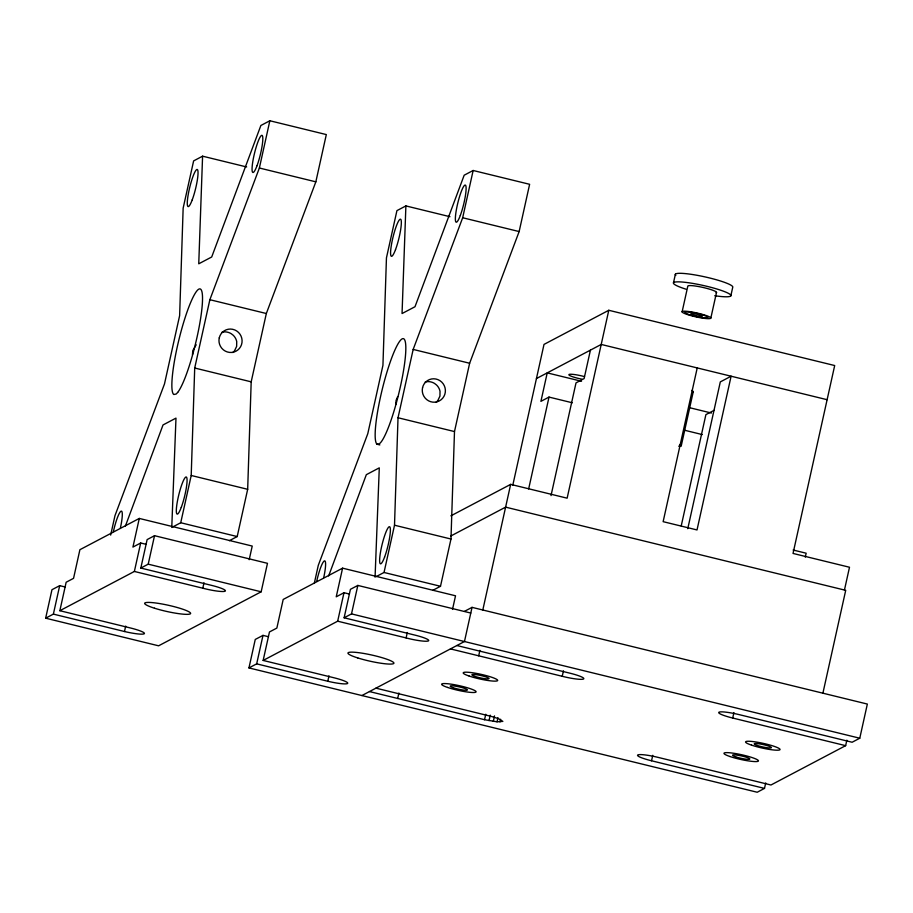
<?xml version="1.0" encoding="UTF-8"?>
<svg xmlns="http://www.w3.org/2000/svg" width="913" height="913" viewBox="0 0 913 913"><rect width="100%" height="100%" fill="white"/><g stroke="black" fill="none" stroke-linecap="round" stroke-linejoin="round"><path stroke-width="1.37" d="M125.355 526.196L163.028 424.944L175.981 418.12L171.77 527.463L180.728 522.738L191.205 475.479L194.709 368.019L209.864 299.704L259.372 168.015L269.849 120.756L326.318 134.576L315.841 181.835L266.334 313.513L251.189 381.839L247.674 489.3L237.197 536.559L229.357 540.679M376.19 576.605L384.031 572.474L394.507 525.215L398.022 417.755L413.167 349.428L462.674 217.751L473.151 170.491L529.62 184.3L519.143 231.56L469.636 363.248L454.491 431.564L450.976 539.024L440.5 586.283L432.659 590.414M246.658 166.965L202.583 156.18L198.749 263.811L211.702 256.987L260.878 125.48L269.849 120.756M449.961 216.701L405.886 205.916L402.051 313.547L415.004 306.722L464.181 175.205L473.151 170.491M375.072 577.187L379.283 467.855L366.33 474.68L328.657 575.92M192.472 354.769L192.78 350.66L196.181 344.783M395.774 404.493L396.082 400.396L397.669 396.607M249.203 559.692L252.228 546.065L139.29 518.436L79.899 549.706L73.554 578.34L66.158 582.243L59.847 610.706L134.371 571.458L202.8 588.2A17.655 2.397 12.5 0 0 224.975 591.247A17.655 2.397 12.5 0 0 210.629 585.142L140.819 568.057L147.13 539.594L154.525 535.691L267.475 563.321L261.164 591.795L158.6 645.811L45.65 618.181L51.961 589.718L59.687 585.655L65.154 586.991M45.65 618.181L53.376 614.118L59.687 585.655M110.667 535.086L114.981 515.628L164.488 383.951L179.633 315.624L183.148 208.164L193.624 160.905L202.583 156.18M139.29 518.436L132.933 547.07L140.682 542.995L146.16 544.331M134.371 571.458L140.682 542.995M53.376 614.118L124.488 631.511L125.686 626.09M140.819 568.057L148.214 564.166L154.525 535.691M202.8 588.2L203.998 582.779M765.71 782.943L764.501 788.398L757.208 792.244L248.952 667.917L255.263 639.442L262.99 635.38L268.456 636.715M248.952 667.917L256.679 663.854L262.99 635.38M256.679 663.854L327.79 681.246A17.655 2.397 12.5 0 0 347.533 683.506A17.655 2.397 12.5 0 0 333.222 677.583L263.149 660.441L269.461 631.967L276.856 628.076L283.201 599.442L342.592 568.16L455.53 595.79L452.506 609.428M314.277 583.43L318.283 565.352L367.791 433.675L382.935 365.348L386.45 257.888L396.927 210.629L405.886 205.916M342.592 568.16L336.235 596.805L343.984 592.72L349.462 594.055M263.149 660.441L337.673 621.194L343.984 592.72M327.79 681.246L328.988 675.825M337.673 621.194L406.102 637.925A17.655 2.397 12.5 0 0 428.277 640.972A17.655 2.397 12.5 0 0 413.931 634.866L344.121 617.793L350.432 589.319L357.828 585.427L470.777 613.057M344.121 617.793L351.516 613.901L357.828 585.427M406.102 637.925L407.301 632.504M397.691 698.468L398.901 693.001M846.853 740.192L845.643 745.659L732.705 718.04A17.655 2.397 12.5 0 1 718.999 712.186A17.655 2.397 12.5 0 1 739.176 714.628L852.126 742.246L859.772 738.218L867.35 704.06L472.044 607.362L464.466 641.519L361.902 695.546M482.829 609.907L510.664 484.369L567.133 498.178L608.788 310.283L834.687 365.542L793.032 553.438L849.501 567.247L844.445 590.026M512.798 485.202L544.011 344.406L608.788 310.283M456.877 645.525L570.91 673.429A17.655 2.397 12.5 0 1 583.27 679.112A17.655 2.397 12.5 0 1 562.237 676.293L478.697 655.808L479.907 650.341M528.65 488.946L549.021 397.087L572.337 402.781M375.939 688.151L491.137 716.363L498.578 718.679L502.846 721.384L497.037 721.806L484.552 719.706L485.762 714.24M489.037 720.631L490.247 715.164M493.305 721.35L494.515 715.883M497.037 721.806L497.95 717.709M500.004 721.966L500.609 719.239M551.018 495.599L576.012 382.867L584.103 378.598L590.426 350.136M562.237 676.293L563.447 670.827M673.486 282.79L675.38 274.254M682.114 311.869L687.786 286.248A14.711 1.997 12.5 0 1 703.672 287.606A14.711 1.997 12.5 0 1 716.134 292.833M697.224 367.928L663.135 521.665L697.018 529.951L731.108 376.213L720.311 381.908L687.774 528.673M681.281 445.704L693.275 391.62M710.85 318.009L716.534 292.388M730.834 295.835L732.728 287.298A29.433 3.994 12.5 0 0 702.325 276.319A29.433 3.994 12.5 0 0 675.825 275.418M681.212 525.979L705.897 414.639L714 410.371M764.501 788.398L651.551 760.78L652.761 755.313M732.705 718.04L733.915 712.574M805.277 557.147L806.156 553.21L793.123 550.025M822.921 693.093L845.712 590.334L505.608 507.137L450.794 536.011M536.433 378.564L601.222 344.441L827.11 399.7M549.021 397.087L540.918 401.343L547.229 372.881L581.524 381.269M450.862 515.856L510.664 484.369M464.455 611.356L472.044 607.362M845.643 745.659L770.971 784.997L658.022 757.368A17.655 2.397 12.5 0 0 637.845 754.925A17.655 2.397 12.5 0 0 651.551 760.78M221.893 332.286L224.233 331.887A11.39 10.363 34 0 1 231.194 333.69L233.157 335.185A11.846 11.276 43.3 0 1 236.718 341.542L236.638 346.392L234.538 350.775A11.835 11.686 -79.2 0 1 232.826 352.555M425.196 382.011L427.535 381.623A11.39 10.363 34 0 1 434.497 383.414L436.46 384.921A11.846 11.276 43.3 0 1 440.02 391.266L439.94 396.128L437.841 400.51A11.835 11.686 -79.2 0 1 436.129 402.279M377.08 444.243L379.488 443.752L380.983 442.166A54.449 8.537 -76.3 0 0 405.269 357.873A54.449 8.537 -76.3 0 0 388.641 366.718A54.449 8.537 -76.3 0 0 377.08 444.243L379.842 444.916M259.372 168.015L315.841 181.835M462.674 217.751L519.143 231.56M689.463 407.666L711.41 413.041M209.864 299.704L266.334 313.513M413.167 349.428L469.636 363.248M684.408 430.194L702.291 434.577M194.709 368.019L251.189 381.839M398.022 417.755L454.491 431.564M191.205 475.479L247.674 489.3M394.507 525.215L450.976 539.024M180.728 522.738L237.197 536.559M384.031 572.474L440.5 586.283M148.214 564.166L261.164 591.795M351.516 613.901L859.772 738.218M450.451 648.903L478.697 655.808M59.847 610.706L129.92 627.847A17.655 2.397 12.5 0 1 144.231 633.77A17.655 2.397 12.5 0 1 124.488 631.511M369.457 691.563L484.552 719.706M686.062 289.204A29.433 3.994 12.5 0 1 681.497 281.98A29.433 3.994 12.5 0 1 725.436 291.977A29.433 3.994 12.5 0 1 714.742 295.732M582.06 379.215A11.778 1.598 12.5 0 1 568.902 374.558A11.778 1.598 12.5 0 1 584.514 376.613M691.666 390.456A11.778 1.598 12.5 0 1 692.625 392.031M679.671 444.54A11.778 1.598 12.5 0 1 678.667 446.195M113.406 531.549A19.127 3.001 -76.3 0 1 121.018 511.189A19.127 3.001 -76.3 0 1 120.425 527.851M316.708 581.273A19.127 3.001 -76.3 0 1 324.32 560.924A19.127 3.001 -76.3 0 1 323.727 577.575M177.681 392.43L176.186 394.028L173.778 394.507A54.449 8.537 -76.3 0 1 185.339 316.982A54.449 8.537 -76.3 0 1 201.967 308.149A54.449 8.537 -76.3 0 1 177.681 392.43M686.576 314.266A14.711 1.997 12.5 0 0 710.451 318.454A14.711 1.997 12.5 0 0 692.408 312.086A14.711 1.997 12.5 0 0 686.576 314.266M689.03 314.563A11.778 1.598 12.5 0 0 707.792 317.69A11.778 1.598 12.5 0 0 692.625 312.554A11.778 1.598 12.5 0 0 689.03 314.563M692.545 314.677A5.889 0.799 12.5 0 0 702.131 316.377A5.889 0.799 12.5 0 0 695.01 313.844A5.889 0.799 12.5 0 0 692.545 314.677M154.48 608.206A23.544 3.196 12.5 0 0 190.543 613.65A23.544 3.196 12.5 0 0 157.881 603.299A23.544 3.196 12.5 0 0 154.48 608.206M181.276 507.354A19.127 3.001 -76.3 0 0 186.56 477.225A19.127 3.001 -76.3 0 0 177.248 502.15A19.127 3.001 -76.3 0 0 181.276 507.354M257.01 165.732A19.127 3.001 -76.3 0 0 262.305 135.592A19.127 3.001 -76.3 0 0 252.981 160.528A19.127 3.001 -76.3 0 0 257.01 165.732M192.232 199.844A19.127 3.001 -76.3 0 0 197.528 169.715A19.127 3.001 -76.3 0 0 188.204 194.64A19.127 3.001 -76.3 0 0 192.232 199.844M219.268 337.856A11.778 11.515 62.2 0 0 233.842 352.053A11.778 11.515 62.2 0 0 238.464 332.389A11.778 11.515 62.2 0 0 219.268 337.856M384.578 557.09A19.127 3.001 -76.3 0 0 389.862 526.949A19.127 3.001 -76.3 0 0 380.55 551.886A19.127 3.001 -76.3 0 0 384.578 557.09M460.312 215.457A19.127 3.001 -76.3 0 0 465.607 185.328A19.127 3.001 -76.3 0 0 456.283 210.252A19.127 3.001 -76.3 0 0 460.312 215.457M395.534 249.58A19.127 3.001 -76.3 0 0 400.83 219.44A19.127 3.001 -76.3 0 0 391.506 244.376A19.127 3.001 -76.3 0 0 395.534 249.58M422.571 387.591A11.778 11.515 62.2 0 0 437.144 401.788A11.778 11.515 62.2 0 0 441.766 382.125A11.778 11.515 62.2 0 0 422.571 387.591M357.782 657.942A23.544 3.196 12.5 0 0 393.845 663.374A23.544 3.196 12.5 0 0 361.183 653.035A23.544 3.196 12.5 0 0 357.782 657.942M757.071 745.396A8.833 1.198 12.5 0 0 771.257 747.815A8.833 1.198 12.5 0 0 760.118 743.981A8.833 1.198 12.5 0 0 757.071 745.396M735.581 756.809A8.833 1.198 12.5 0 0 749.699 759.171A8.833 1.198 12.5 0 0 738.389 755.325A8.833 1.198 12.5 0 0 735.581 756.809M453.225 687.74A8.833 1.198 12.5 0 0 467.33 690.102A8.833 1.198 12.5 0 0 456.021 686.256A8.833 1.198 12.5 0 0 453.225 687.74M474.817 676.362A8.833 1.198 12.5 0 0 488.923 678.736A8.833 1.198 12.5 0 0 477.613 674.89A8.833 1.198 12.5 0 0 474.817 676.362M751.536 745.134A17.655 2.397 12.5 0 0 779.759 749.87A17.655 2.397 12.5 0 0 757.151 742.178A17.655 2.397 12.5 0 0 751.536 745.134M729.944 756.512A17.655 2.397 12.5 0 0 758.167 761.248A17.655 2.397 12.5 0 0 735.558 753.556A17.655 2.397 12.5 0 0 729.944 756.512M469.179 676.065A17.655 2.397 12.5 0 0 497.391 680.801A17.655 2.397 12.5 0 0 474.783 673.109A17.655 2.397 12.5 0 0 469.179 676.065M447.587 687.443A17.655 2.397 12.5 0 0 475.799 692.18A17.655 2.397 12.5 0 0 453.19 684.488A17.655 2.397 12.5 0 0 447.587 687.443"/></g></svg>
